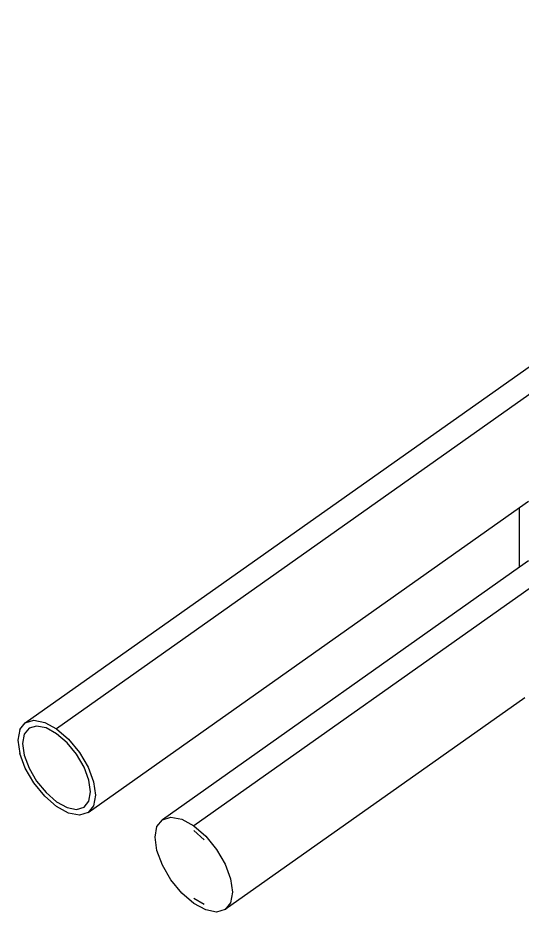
# Model space of a CAD drawing. Header units: millimetres. Extents: x -1533 to 3873, y -634 to 3374.
# Drawn here: x 2250.5 to 2445.5, y 2335.6 to 2681.4 of the extents above; entities that cross this region are included whole.
import ezdxf

# ---------------------------------------------------------------- set-up
doc = ezdxf.new("R2010")
doc.units = ezdxf.units.MM
doc.header["$MEASUREMENT"] = 0

msp = doc.modelspace()

# ---------------------------------------------------------------- linework, layer by layer
for p, q in [((2654.40473, 2681.42588), (2265.496, 2406.42588)), ((2707.43774, 2643.92588), (2318.52901, 2368.92588)), ((2253.3683, 2408.82208), (2516.91206, 2595.10193)), ((2444.46409, 2492.02128), (2447.99962, 2494.52126)), ((2277.6237, 2374.04834), (2444.46409, 2492.02128)), ((2444.46409, 2468.94305), (2444.46409, 2492.02128)), ((2447.99962, 2471.44295), (2444.46409, 2468.94305)), ((2444.46409, 2468.94305), (2306.40131, 2371.32208)), ((2446.57321, 2418.51304), (2330.65671, 2336.54834)), ((2251.23903, 2406.14878), (2253.3683, 2408.82208)), ((2253.3683, 2408.82208), (2256.68471, 2409.79344)), ((2257.76534, 2407.54196), (2254.85566, 2406.68973)), ((2256.68471, 2409.79344), (2260.86363, 2408.96776)), ((2261.43175, 2406.81754), (2257.76534, 2407.54196)), ((2260.86363, 2408.96776), (2265.496, 2406.42588)), ((2251.23903, 2406.14878), (2250.50534, 2402.03521)), ((2252.98753, 2404.34429), (2252.34382, 2400.73521)), ((2254.85566, 2406.68973), (2252.98753, 2404.34429)), ((2265.496, 2404.5874), (2261.43175, 2406.81754)), ((2265.496, 2406.42588), (2270.12837, 2402.4166)), ((2269.56025, 2401.06983), (2265.496, 2404.5874)), ((2250.50534, 2402.03521), (2251.23903, 2396.88404)), ((2252.34382, 2400.73521), (2252.98753, 2396.21579)), ((2273.22666, 2396.60915), (2269.56025, 2401.06983)), ((2270.12837, 2402.4166), (2274.30729, 2397.33239)), ((2253.3683, 2391.1995), (2251.23903, 2396.88404)), ((2274.30729, 2397.33239), (2277.6237, 2391.67092)), ((2252.98753, 2396.21579), (2254.85566, 2391.22841)), ((2276.13634, 2391.64201), (2273.22666, 2396.60915)), ((2256.68471, 2385.53803), (2253.3683, 2391.1995)), ((2254.85566, 2391.22841), (2257.76534, 2386.26127)), ((2278.00447, 2386.65463), (2276.13634, 2391.64201)), ((2277.6237, 2391.67092), (2279.75297, 2385.98638)), ((2278.64819, 2382.13521), (2278.00447, 2386.65463)), ((2260.86363, 2380.45382), (2256.68471, 2385.53803)), ((2257.76534, 2386.26127), (2261.43175, 2381.8006)), ((2279.75297, 2385.98638), (2280.48667, 2380.83521)), ((2265.496, 2376.44455), (2260.86363, 2380.45382)), ((2261.43175, 2381.8006), (2265.496, 2378.28302)), ((2278.00447, 2378.52614), (2278.64819, 2382.13521)), ((2280.48667, 2380.83521), (2279.75297, 2376.72164)), ((2265.496, 2378.28302), (2269.56025, 2376.05288)), ((2270.12837, 2373.90266), (2265.496, 2376.44455)), ((2269.56025, 2376.05288), (2273.22666, 2375.32847)), ((2273.22666, 2375.32847), (2276.13634, 2376.18069)), ((2276.13634, 2376.18069), (2278.00447, 2378.52614)), ((2279.75297, 2376.72164), (2277.6237, 2374.04834)), ((2274.30729, 2373.07698), (2270.12837, 2373.90266)), ((2277.6237, 2374.04834), (2274.30729, 2373.07698)), ((2304.27204, 2368.64878), (2306.40131, 2371.32208)), ((2306.40131, 2371.32208), (2309.71772, 2372.29344)), ((2309.71772, 2372.29344), (2313.89664, 2371.46776)), ((2313.89664, 2371.46776), (2318.52901, 2368.92588)), ((2303.53835, 2364.53521), (2304.27204, 2368.64878)), ((2318.52901, 2368.92588), (2323.16138, 2364.9166)), ((2322.59326, 2363.56983), (2318.52901, 2367.0874)), ((2304.27204, 2359.38404), (2303.53835, 2364.53521)), ((2323.16138, 2364.9166), (2327.3403, 2359.83239)), ((2306.40131, 2353.6995), (2304.27204, 2359.38404)), ((2327.3403, 2359.83239), (2330.65671, 2354.17092)), ((2309.71772, 2348.03803), (2306.40131, 2353.6995)), ((2330.65671, 2354.17092), (2332.78598, 2348.48638)), ((2332.78598, 2348.48638), (2333.51967, 2343.33521)), ((2313.89664, 2342.95382), (2309.71772, 2348.03803)), ((2318.52901, 2338.94455), (2313.89664, 2342.95382)), ((2333.51967, 2343.33521), (2332.78598, 2339.22164)), ((2322.59326, 2338.55288), (2318.52901, 2340.78302)), ((2323.16138, 2336.40266), (2318.52901, 2338.94455)), ((2332.78598, 2339.22164), (2330.65671, 2336.54834)), ((2327.3403, 2335.57698), (2323.16138, 2336.40266)), ((2330.65671, 2336.54834), (2327.3403, 2335.57698))]:
    msp.add_line(p, q)

doc.saveas('drawing.dxf')
